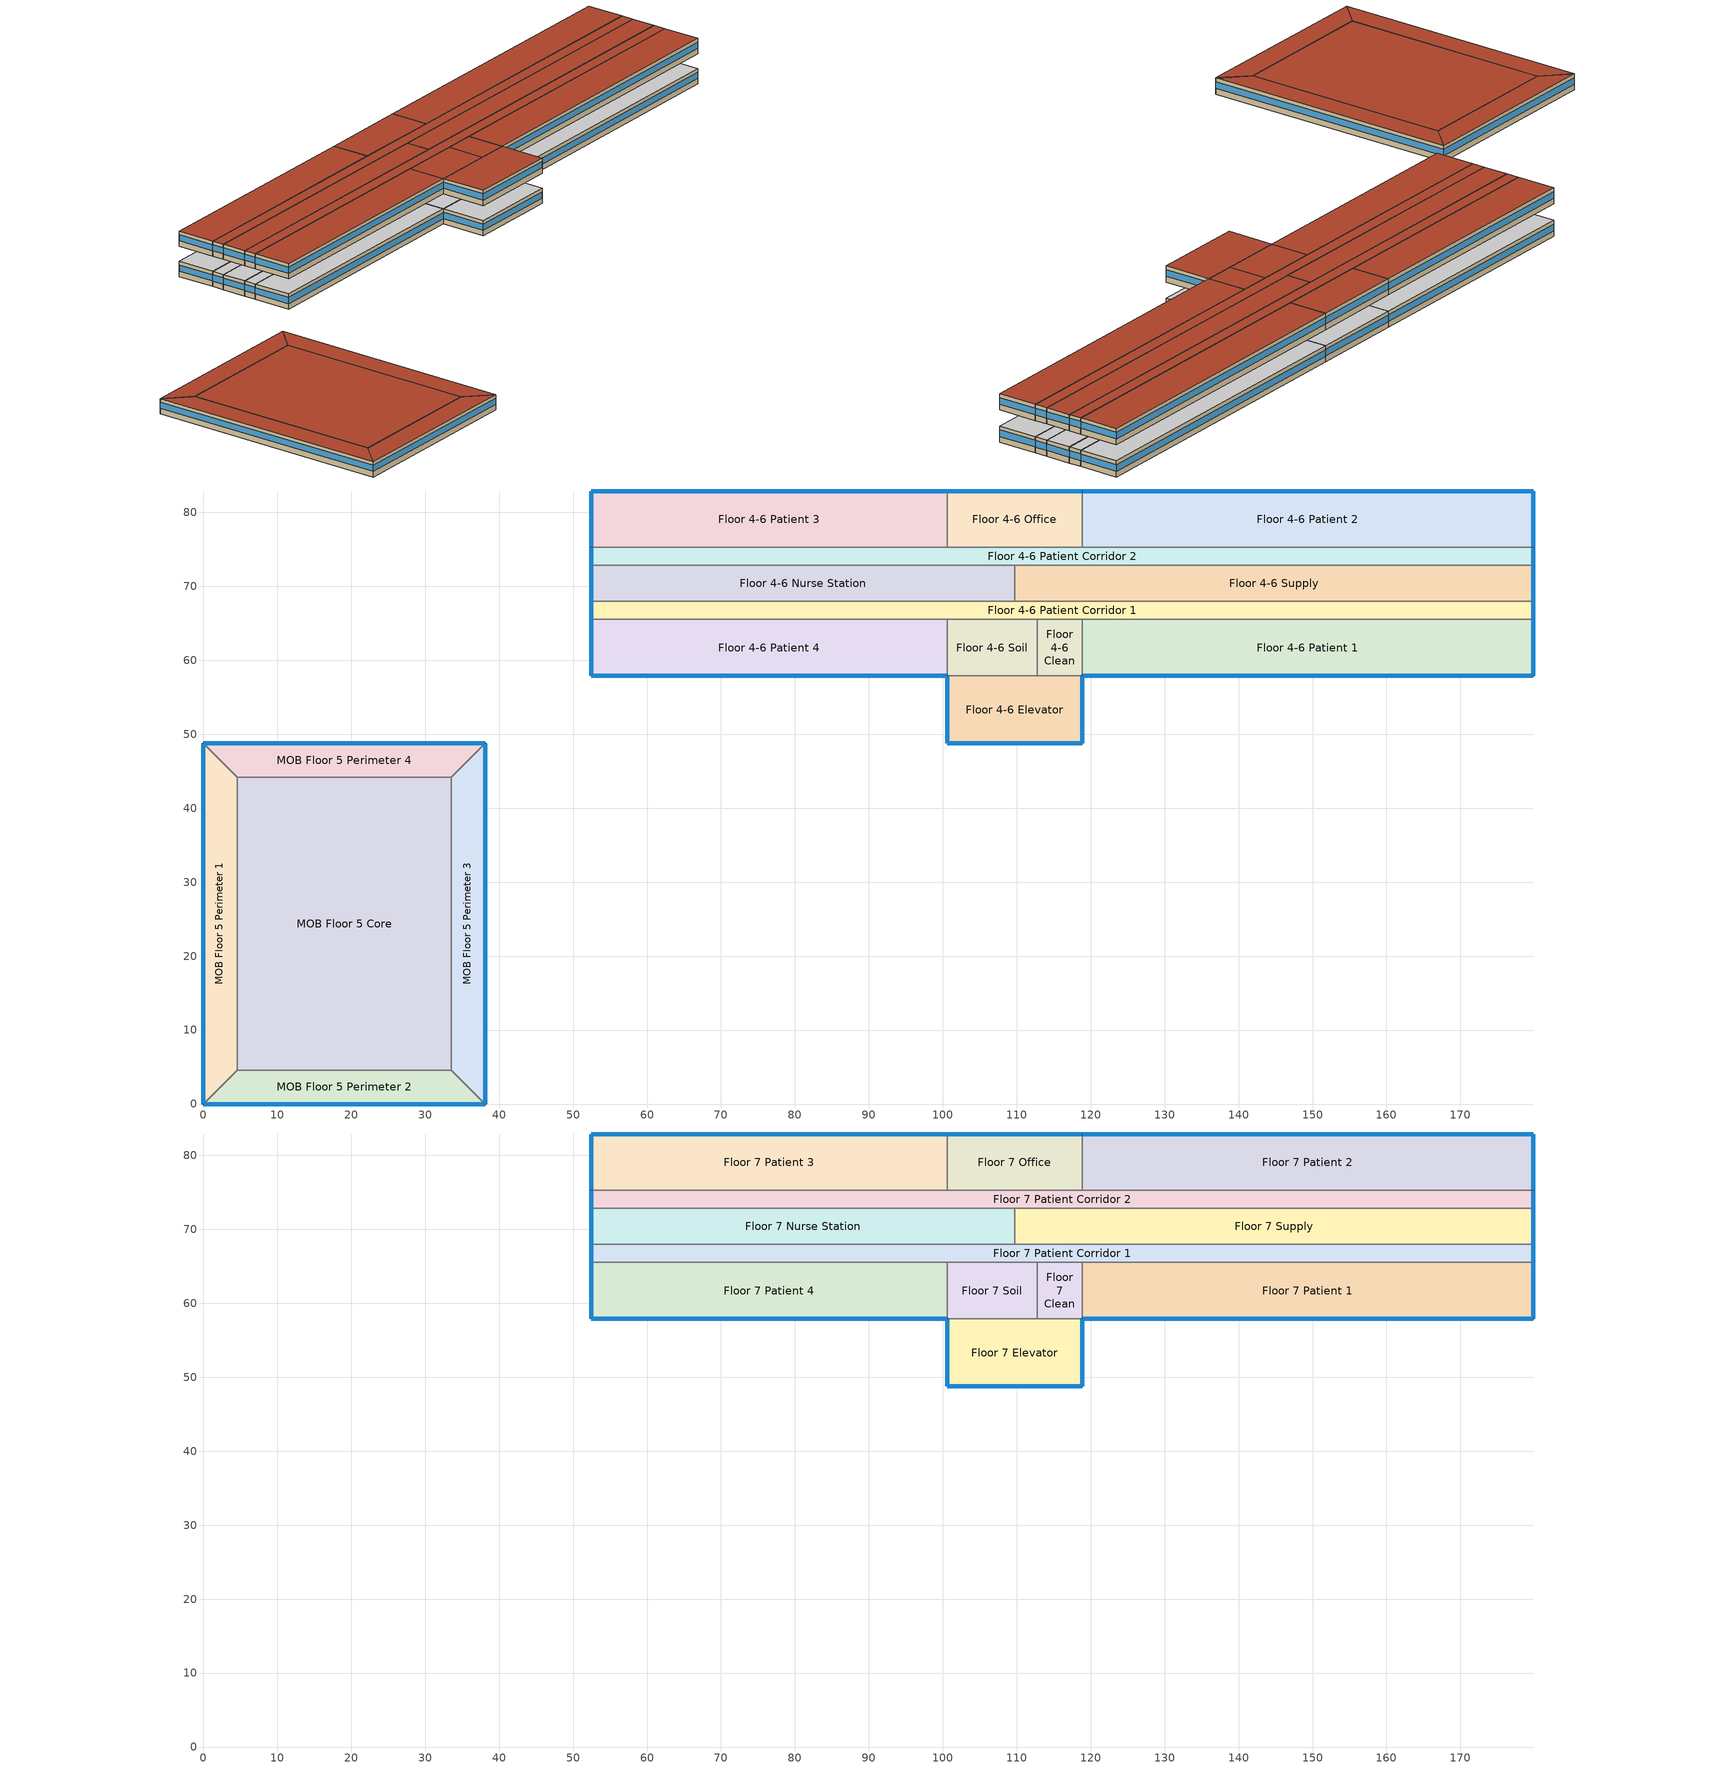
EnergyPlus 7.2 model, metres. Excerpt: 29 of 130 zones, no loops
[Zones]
Floor 4-6 Clean
 floor adiabatic (INT-FLOOR-TOPSIDE): 118.87,65.53 118.87,57.91 112.78,57.91 112.78,65.53 z12.19
 wall adiabatic (Standard_Int-Wall): 118.87,65.53 112.78,65.53 112.78,57.91 118.87,57.91 118.87,65.53 z12.19:15.24
 ceiling adiabatic (INT-FLOOR-UNDERSIDE): 112.78,65.53 112.78,57.91 118.87,57.91 118.87,65.53 z15.24
Floor 4-6 Elevator
 floor adiabatic (INT-FLOOR-TOPSIDE): 118.87,57.91 118.87,48.77 100.58,48.77 100.58,57.91 z12.19
 wall outside (Steel-Framed_R-13 + R-3.8 ci_Ext-wall): 100.58,57.91 100.58,48.77 118.87,48.77 118.87,57.91 z12.19:15.24
 wall adiabatic (Standard_Int-Wall): 118.87,57.91 100.58,57.91 z12.19:15.24
 window (std_window_UValue_3.237_SHGC_0.39_VT_0.495_east): 118.87,48.82 118.87,57.86 z13.29:14.52
 window (std_window_UValue_3.237_SHGC_0.39_VT_0.495): 100.63,48.77 118.82,48.77 z13.29:14.52
 window (std_window_UValue_3.237_SHGC_0.39_VT_0.495_west): 100.58,57.86 100.58,48.82 z13.29:14.52
 ceiling adiabatic (INT-FLOOR-UNDERSIDE): 100.58,57.91 100.58,48.77 118.87,48.77 118.87,57.91 z15.24
Floor 4-6 Nurse Station
 floor adiabatic (INT-FLOOR-TOPSIDE): 109.73,72.85 109.73,67.97 52.43,67.97 52.43,72.85 z12.19
 wall outside (Steel-Framed_R-13 + R-3.8 ci_Ext-wall): 52.43,72.85 52.43,67.97 z12.19:15.24
 wall adiabatic (Standard_Int-Wall): 52.43,67.97 109.73,67.97 109.73,72.85 52.43,72.85 z12.19:15.24
 window (std_window_UValue_3.237_SHGC_0.39_VT_0.495_west): 52.43,72.8 52.43,68.02 z13.29:14.54
 ceiling adiabatic (INT-FLOOR-UNDERSIDE): 52.43,72.85 52.43,67.97 109.73,67.97 109.73,72.85 z15.24
Floor 4-6 Office
 floor adiabatic (INT-FLOOR-TOPSIDE): 118.87,82.91 118.87,75.29 100.58,75.29 100.58,82.91 z12.19
 wall outside (Steel-Framed_R-13 + R-3.8 ci_Ext-wall): 118.87,82.91 100.58,82.91 z12.19:15.24
 wall adiabatic (Standard_Int-Wall): 100.58,82.91 100.58,75.29 118.87,75.29 118.87,82.91 z12.19:15.24
 window (std_window_UValue_3.237_SHGC_0.49_VT_0.622): 118.82,82.91 100.63,82.91 z13.29:14.52
 ceiling adiabatic (INT-FLOOR-UNDERSIDE): 100.58,82.91 100.58,75.29 118.87,75.29 118.87,82.91 z15.24
Floor 4-6 Patient 1
 floor adiabatic (INT-FLOOR-TOPSIDE): 179.83,65.53 179.83,57.91 118.87,57.91 118.87,65.53 z12.19
 wall outside (Steel-Framed_R-13 + R-3.8 ci_Ext-wall): 118.87,57.91 179.83,57.91 179.83,65.53 z12.19:15.24
 wall adiabatic (Standard_Int-Wall): 179.83,65.53 118.87,65.53 118.87,57.91 z12.19:15.24
 window (std_window_UValue_3.237_SHGC_0.39_VT_0.495_east): 179.83,57.96 179.83,65.48 z13.29:14.53
 window (std_window_UValue_3.237_SHGC_0.39_VT_0.495): 118.92,57.91 179.78,57.91 z13.29:14.51
 ceiling adiabatic (INT-FLOOR-UNDERSIDE): 118.87,65.53 118.87,57.91 179.83,57.91 179.83,65.53 z15.24
Floor 4-6 Patient 2
 floor adiabatic (INT-FLOOR-TOPSIDE): 179.83,82.91 179.83,75.29 118.87,75.29 118.87,82.91 z12.19
 wall outside (Steel-Framed_R-13 + R-3.8 ci_Ext-wall): 179.83,75.29 179.83,82.91 118.87,82.91 z12.19:15.24
 wall adiabatic (Standard_Int-Wall): 118.87,82.91 118.87,75.29 179.83,75.29 z12.19:15.24
 window (std_window_UValue_3.237_SHGC_0.49_VT_0.622): 179.78,82.91 118.92,82.91 z13.29:14.51
 window (std_window_UValue_3.237_SHGC_0.39_VT_0.495_east): 179.83,75.34 179.83,82.86 z13.29:14.53
 ceiling adiabatic (INT-FLOOR-UNDERSIDE): 118.87,82.91 118.87,75.29 179.83,75.29 179.83,82.91 z15.24
Floor 4-6 Patient 3
 floor adiabatic (INT-FLOOR-TOPSIDE): 100.58,82.91 100.58,75.29 52.43,75.29 52.43,82.91 z12.19
 wall outside (Steel-Framed_R-13 + R-3.8 ci_Ext-wall): 100.58,82.91 52.43,82.91 52.43,75.29 z12.19:15.24
 wall adiabatic (Standard_Int-Wall): 52.43,75.29 100.58,75.29 100.58,82.91 z12.19:15.24
 window (std_window_UValue_3.237_SHGC_0.49_VT_0.622): 100.53,82.91 52.48,82.91 z13.29:14.51
 window (std_window_UValue_3.237_SHGC_0.39_VT_0.495_west): 52.43,82.86 52.43,75.34 z13.29:14.53
 ceiling adiabatic (INT-FLOOR-UNDERSIDE): 52.43,82.91 52.43,75.29 100.58,75.29 100.58,82.91 z15.24
Floor 4-6 Patient 4
 floor adiabatic (INT-FLOOR-TOPSIDE): 100.58,65.53 100.58,57.91 52.43,57.91 52.43,65.53 z12.19
 wall outside (Steel-Framed_R-13 + R-3.8 ci_Ext-wall): 52.43,65.53 52.43,57.91 100.58,57.91 z12.19:15.24
 wall adiabatic (Standard_Int-Wall): 100.58,57.91 100.58,65.53 52.43,65.53 z12.19:15.24
 window (std_window_UValue_3.237_SHGC_0.39_VT_0.495): 52.48,57.91 100.53,57.91 z13.29:14.51
 window (std_window_UValue_3.237_SHGC_0.39_VT_0.495_west): 52.43,65.48 52.43,57.96 z13.29:14.53
 ceiling adiabatic (INT-FLOOR-UNDERSIDE): 52.43,65.53 52.43,57.91 100.58,57.91 100.58,65.53 z15.24
Floor 4-6 Patient Corridor 1
 floor adiabatic (INT-FLOOR-TOPSIDE): 179.83,67.97 179.83,65.53 52.43,65.53 52.43,67.97 z12.19
 wall outside (Steel-Framed_R-13 + R-3.8 ci_Ext-wall): 179.83,65.53 179.83,67.97 / 52.43,67.97 52.43,65.53 z12.19:15.24
 wall adiabatic (Standard_Int-Wall): 52.43,65.53 179.83,65.53 / 179.83,67.97 52.43,67.97 z12.19:15.24
 window (std_window_UValue_3.237_SHGC_0.39_VT_0.495_east): 179.83,65.58 179.83,67.92 z13.29:14.56
 window (std_window_UValue_3.237_SHGC_0.39_VT_0.495_west): 52.43,67.92 52.43,65.58 z13.29:14.56
 ceiling adiabatic (INT-FLOOR-UNDERSIDE): 52.43,67.97 52.43,65.53 179.83,65.53 179.83,67.97 z15.24
Floor 4-6 Patient Corridor 2
 floor adiabatic (INT-FLOOR-TOPSIDE): 179.83,75.29 179.83,72.85 52.43,72.85 52.43,75.29 z12.19
 wall outside (Steel-Framed_R-13 + R-3.8 ci_Ext-wall): 52.43,75.29 52.43,72.85 / 179.83,72.85 179.83,75.29 z12.19:15.24
 wall adiabatic (Standard_Int-Wall): 179.83,75.29 52.43,75.29 / 52.43,72.85 179.83,72.85 z12.19:15.24
 window (std_window_UValue_3.237_SHGC_0.39_VT_0.495_west): 52.43,75.24 52.43,72.9 z13.29:14.56
 window (std_window_UValue_3.237_SHGC_0.39_VT_0.495_east): 179.83,72.9 179.83,75.24 z13.29:14.56
 ceiling adiabatic (INT-FLOOR-UNDERSIDE): 52.43,75.29 52.43,72.85 179.83,72.85 179.83,75.29 z15.24
Floor 4-6 Soil
 floor adiabatic (INT-FLOOR-TOPSIDE): 112.78,65.53 112.78,57.91 100.58,57.91 100.58,65.53 z12.19
 wall adiabatic (Standard_Int-Wall): 112.78,57.91 112.78,65.53 100.58,65.53 100.58,57.91 112.78,57.91 z12.19:15.24
 ceiling adiabatic (INT-FLOOR-UNDERSIDE): 100.58,65.53 100.58,57.91 112.78,57.91 112.78,65.53 z15.24
Floor 4-6 Supply
 floor adiabatic (INT-FLOOR-TOPSIDE): 179.83,72.85 179.83,67.97 109.73,67.97 109.73,72.85 z12.19
 wall outside (Steel-Framed_R-13 + R-3.8 ci_Ext-wall): 179.83,67.97 179.83,72.85 z12.19:15.24
 wall adiabatic (Standard_Int-Wall): 179.83,72.85 109.73,72.85 109.73,67.97 179.83,67.97 z12.19:15.24
 window (std_window_UValue_3.237_SHGC_0.39_VT_0.495_east): 179.83,68.02 179.83,72.8 z13.29:14.54
 ceiling adiabatic (INT-FLOOR-UNDERSIDE): 109.73,72.85 109.73,67.97 179.83,67.97 179.83,72.85 z15.24
MOB Floor 5 Core
 floor adiabatic (INT-FLOOR-TOPSIDE): 33.53,44.2 33.53,4.57 4.57,4.57 4.57,44.2 z12.19
 wall adiabatic (Standard_Int-Wall): 33.53,44.2 4.57,44.2 4.57,4.57 33.53,4.57 33.53,44.2 z12.19:15.24
 roof outside (IEAD_R-15 ci_Roof): 4.57,44.2 4.57,4.57 33.53,4.57 33.53,44.2 z15.24
MOB Floor 5 Perimeter 1
 floor adiabatic (INT-FLOOR-TOPSIDE): 0,48.77 4.57,44.2 4.57,4.57 0,0 z12.19
 wall outside (Steel-Framed_R-13 + R-3.8 ci_Ext-wall): 0,48.77 0,0 z12.19:15.24
 wall adiabatic (Standard_Int-Wall): 0,0 4.57,4.57 4.57,44.2 0,48.77 z12.19:15.24
 window (std_window_UValue_3.237_SHGC_0.39_VT_0.495_west): 0,48.72 0,0.05 z13.29:14.51
 roof outside (IEAD_R-15 ci_Roof): 0,48.77 0,0 4.57,4.57 4.57,44.2 z15.24
MOB Floor 5 Perimeter 2
 floor adiabatic (INT-FLOOR-TOPSIDE): 38.1,0 0,0 4.57,4.57 33.53,4.57 z12.19
 wall outside (Steel-Framed_R-13 + R-3.8 ci_Ext-wall): 0,0 38.1,0 z12.19:15.24
 wall adiabatic (Standard_Int-Wall): 38.1,0 33.53,4.57 4.57,4.57 0,0 z12.19:15.24
 window (std_window_UValue_3.237_SHGC_0.39_VT_0.495): 0.05,0 38.05,0 z13.29:14.51
 roof outside (IEAD_R-15 ci_Roof): 4.57,4.57 0,0 38.1,0 33.53,4.57 z15.24
MOB Floor 5 Perimeter 3
 floor adiabatic (INT-FLOOR-TOPSIDE): 38.1,48.77 38.1,0 33.53,4.57 33.53,44.2 z12.19
 wall outside (Steel-Framed_R-13 + R-3.8 ci_Ext-wall): 38.1,0 38.1,48.77 z12.19:15.24
 wall adiabatic (Standard_Int-Wall): 38.1,48.77 33.53,44.2 33.53,4.57 38.1,0 z12.19:15.24
 window (std_window_UValue_3.237_SHGC_0.39_VT_0.495_east): 38.1,0.05 38.1,48.72 z13.29:14.51
 roof outside (IEAD_R-15 ci_Roof): 33.53,44.2 33.53,4.57 38.1,0 38.1,48.77 z15.24
MOB Floor 5 Perimeter 4
 floor adiabatic (INT-FLOOR-TOPSIDE): 38.1,48.77 33.53,44.2 4.57,44.2 0,48.77 z12.19
 wall outside (Steel-Framed_R-13 + R-3.8 ci_Ext-wall): 38.1,48.77 0,48.77 z12.19:15.24
 wall adiabatic (Standard_Int-Wall): 0,48.77 4.57,44.2 33.53,44.2 38.1,48.77 z12.19:15.24
 window (std_window_UValue_3.237_SHGC_0.49_VT_0.622): 38.05,48.77 0.05,48.77 z13.29:14.51
 roof outside (IEAD_R-15 ci_Roof): 0,48.77 4.57,44.2 33.53,44.2 38.1,48.77 z15.24
Floor 7 Clean
 floor adiabatic (INT-FLOOR-TOPSIDE): 118.87,65.53 118.87,57.91 112.78,57.91 112.78,65.53 z18.29
 wall adiabatic (Standard_Int-Wall): 118.87,65.53 112.78,65.53 112.78,57.91 118.87,57.91 118.87,65.53 z18.29:21.34
 roof outside (IEAD_R-15 ci_Roof): 112.78,65.53 112.78,57.91 118.87,57.91 118.87,65.53 z21.34
Floor 7 Elevator
 floor adiabatic (INT-FLOOR-TOPSIDE): 118.87,57.91 118.87,48.77 100.58,48.77 100.58,57.91 z18.29
 wall outside (Steel-Framed_R-13 + R-3.8 ci_Ext-wall): 100.58,57.91 100.58,48.77 118.87,48.77 118.87,57.91 z18.29:21.34
 wall adiabatic (Standard_Int-Wall): 118.87,57.91 100.58,57.91 z18.29:21.34
 window (std_window_UValue_3.237_SHGC_0.39_VT_0.495_east): 118.87,48.82 118.87,57.86 z19.39:20.62
 window (std_window_UValue_3.237_SHGC_0.39_VT_0.495): 100.63,48.77 118.82,48.77 z19.39:20.61
 window (std_window_UValue_3.237_SHGC_0.39_VT_0.495_west): 100.58,57.86 100.58,48.82 z19.39:20.62
 roof outside (IEAD_R-15 ci_Roof): 100.58,57.91 100.58,48.77 118.87,48.77 118.87,57.91 z21.34
Floor 7 Nurse Station
 floor adiabatic (INT-FLOOR-TOPSIDE): 109.73,72.85 109.73,67.97 52.43,67.97 52.43,72.85 z18.29
 wall outside (Steel-Framed_R-13 + R-3.8 ci_Ext-wall): 52.43,72.85 52.43,67.97 z18.29:21.34
 wall adiabatic (Standard_Int-Wall): 52.43,67.97 109.73,67.97 109.73,72.85 52.43,72.85 z18.29:21.34
 window (std_window_UValue_3.237_SHGC_0.39_VT_0.495_west): 52.43,72.8 52.43,68.02 z19.39:20.63
 roof outside (IEAD_R-15 ci_Roof): 52.43,72.85 52.43,67.97 109.73,67.97 109.73,72.85 z21.34
Floor 7 Office
 floor adiabatic (INT-FLOOR-TOPSIDE): 118.87,82.91 118.87,75.29 100.58,75.29 100.58,82.91 z18.29
 wall outside (Steel-Framed_R-13 + R-3.8 ci_Ext-wall): 118.87,82.91 100.58,82.91 z18.29:21.34
 wall adiabatic (Standard_Int-Wall): 100.58,82.91 100.58,75.29 118.87,75.29 118.87,82.91 z18.29:21.34
 window (std_window_UValue_3.237_SHGC_0.49_VT_0.622): 118.82,82.91 100.63,82.91 z19.39:20.61
 roof outside (IEAD_R-15 ci_Roof): 100.58,82.91 100.58,75.29 118.87,75.29 118.87,82.91 z21.34
Floor 7 Patient 1
 floor adiabatic (INT-FLOOR-TOPSIDE): 179.83,65.53 179.83,57.91 118.87,57.91 118.87,65.53 z18.29
 wall outside (Steel-Framed_R-13 + R-3.8 ci_Ext-wall): 118.87,57.91 179.83,57.91 179.83,65.53 z18.29:21.34
 wall adiabatic (Standard_Int-Wall): 179.83,65.53 118.87,65.53 118.87,57.91 z18.29:21.34
 window (std_window_UValue_3.237_SHGC_0.39_VT_0.495_east): 179.83,57.96 179.83,65.48 z19.39:20.62
 window (std_window_UValue_3.237_SHGC_0.39_VT_0.495): 118.92,57.91 179.78,57.91 z19.39:20.61
 roof outside (IEAD_R-15 ci_Roof): 118.87,65.53 118.87,57.91 179.83,57.91 179.83,65.53 z21.34
Floor 7 Patient 2
 floor adiabatic (INT-FLOOR-TOPSIDE): 179.83,82.91 179.83,75.29 118.87,75.29 118.87,82.91 z18.29
 wall outside (Steel-Framed_R-13 + R-3.8 ci_Ext-wall): 179.83,75.29 179.83,82.91 118.87,82.91 z18.29:21.34
 wall adiabatic (Standard_Int-Wall): 118.87,82.91 118.87,75.29 179.83,75.29 z18.29:21.34
 window (std_window_UValue_3.237_SHGC_0.49_VT_0.622): 179.78,82.91 118.92,82.91 z19.39:20.61
 window (std_window_UValue_3.237_SHGC_0.39_VT_0.495_east): 179.83,75.34 179.83,82.86 z19.39:20.62
 roof outside (IEAD_R-15 ci_Roof): 118.87,82.91 118.87,75.29 179.83,75.29 179.83,82.91 z21.34
Floor 7 Patient 3
 floor adiabatic (INT-FLOOR-TOPSIDE): 100.58,82.91 100.58,75.29 52.43,75.29 52.43,82.91 z18.29
 wall outside (Steel-Framed_R-13 + R-3.8 ci_Ext-wall): 100.58,82.91 52.43,82.91 52.43,75.29 z18.29:21.34
 wall adiabatic (Standard_Int-Wall): 52.43,75.29 100.58,75.29 100.58,82.91 z18.29:21.34
 window (std_window_UValue_3.237_SHGC_0.49_VT_0.622): 100.53,82.91 52.48,82.91 z19.39:20.61
 window (std_window_UValue_3.237_SHGC_0.39_VT_0.495_west): 52.43,82.86 52.43,75.34 z19.39:20.62
 roof outside (IEAD_R-15 ci_Roof): 52.43,82.91 52.43,75.29 100.58,75.29 100.58,82.91 z21.34
Floor 7 Patient 4
 floor adiabatic (INT-FLOOR-TOPSIDE): 100.58,65.53 100.58,57.91 52.43,57.91 52.43,65.53 z18.29
 wall outside (Steel-Framed_R-13 + R-3.8 ci_Ext-wall): 52.43,65.53 52.43,57.91 100.58,57.91 z18.29:21.34
 wall adiabatic (Standard_Int-Wall): 100.58,57.91 100.58,65.53 52.43,65.53 z18.29:21.34
 window (std_window_UValue_3.237_SHGC_0.39_VT_0.495): 52.48,57.91 100.53,57.91 z19.39:20.61
 window (std_window_UValue_3.237_SHGC_0.39_VT_0.495_west): 52.43,65.48 52.43,57.96 z19.39:20.62
 roof outside (IEAD_R-15 ci_Roof): 52.43,65.53 52.43,57.91 100.58,57.91 100.58,65.53 z21.34
Floor 7 Patient Corridor 1
 floor adiabatic (INT-FLOOR-TOPSIDE): 179.83,67.97 179.83,65.53 52.43,65.53 52.43,67.97 z18.29
 wall outside (Steel-Framed_R-13 + R-3.8 ci_Ext-wall): 179.83,65.53 179.83,67.97 / 52.43,67.97 52.43,65.53 z18.29:21.34
 wall adiabatic (Standard_Int-Wall): 52.43,65.53 179.83,65.53 / 179.83,67.97 52.43,67.97 z18.29:21.34
 window (std_window_UValue_3.237_SHGC_0.39_VT_0.495_east): 179.83,65.58 179.83,67.92 z19.39:20.66
 window (std_window_UValue_3.237_SHGC_0.39_VT_0.495_west): 52.43,67.92 52.43,65.58 z19.39:20.66
 roof outside (IEAD_R-15 ci_Roof): 52.43,67.97 52.43,65.53 179.83,65.53 179.83,67.97 z21.34
Floor 7 Patient Corridor 2
 floor adiabatic (INT-FLOOR-TOPSIDE): 179.83,75.29 179.83,72.85 52.43,72.85 52.43,75.29 z18.29
 wall outside (Steel-Framed_R-13 + R-3.8 ci_Ext-wall): 52.43,75.29 52.43,72.85 / 179.83,72.85 179.83,75.29 z18.29:21.34
 wall adiabatic (Standard_Int-Wall): 179.83,75.29 52.43,75.29 / 52.43,72.85 179.83,72.85 z18.29:21.34
 window (std_window_UValue_3.237_SHGC_0.39_VT_0.495_west): 52.43,75.24 52.43,72.9 z19.39:20.66
 window (std_window_UValue_3.237_SHGC_0.39_VT_0.495_east): 179.83,72.9 179.83,75.24 z19.39:20.66
 roof outside (IEAD_R-15 ci_Roof): 52.43,75.29 52.43,72.85 179.83,72.85 179.83,75.29 z21.34
Floor 7 Soil
 floor adiabatic (INT-FLOOR-TOPSIDE): 112.78,65.53 112.78,57.91 100.58,57.91 100.58,65.53 z18.29
 wall adiabatic (Standard_Int-Wall): 112.78,57.91 112.78,65.53 100.58,65.53 100.58,57.91 112.78,57.91 z18.29:21.34
 roof outside (IEAD_R-15 ci_Roof): 100.58,65.53 100.58,57.91 112.78,57.91 112.78,65.53 z21.34
Floor 7 Supply
 floor adiabatic (INT-FLOOR-TOPSIDE): 179.83,72.85 179.83,67.97 109.73,67.97 109.73,72.85 z18.29
 wall outside (Steel-Framed_R-13 + R-3.8 ci_Ext-wall): 179.83,67.97 179.83,72.85 z18.29:21.34
 wall adiabatic (Standard_Int-Wall): 179.83,72.85 109.73,72.85 109.73,67.97 179.83,67.97 z18.29:21.34
 window (std_window_UValue_3.237_SHGC_0.39_VT_0.495_east): 179.83,68.02 179.83,72.8 z19.39:20.63
 roof outside (IEAD_R-15 ci_Roof): 109.73,72.85 109.73,67.97 179.83,67.97 179.83,72.85 z21.34
[Building]
Large Hospital TSD Baseline Model: North Axis {deg}=0; Terrain=City; Loads Convergence Tolerance Value=0.04; Temperature Convergence Tolerance Value {deltaC}=0.2; Solar Distribution=FullInteriorAndExterior; Maximum Number of Warmup Days=25; Minimum Number of Warmup Days=6
[Site:Location]
USA IL-CHICAGO-OHARE: Latitude {deg}=41.77; Longitude {deg}=-87.75; Time Zone {hr}=-6; Elevation {m}=190
[Site:GroundTemperature:BuildingSurface]
19.527, 19.502, 19.536, 19.598, 20.002, 21.64, 22.225, 22.375, 21.449, 20.121, 19.802, 19.633
[Site:WaterMainsTemperature]
Calculation Method=CORRELATION; Annual Average Outdoor Air Temperature {C}=9.69; Maximum Difference In Monthly Average Outdoor Air Temperatures {deltaC}=28.1
[SizingPeriod:DesignDay] Day of Month=21; Humidity Condition Type=Wetbulb; Barometric Pressure {Pa}=99063; Rain Indicator=No; Snow Indicator=No; Daylight Saving Time Indicator=No; Solar Model Indicator=ASHRAEClearSky
Name | Month | Day Type | Maximum Dry-Bulb Temperature {C} | Daily Dry-Bulb Temperature Range {deltaC} | Wetbulb or DewPoint at Maximum Dry-Bulb {C} | Wind Speed {m/s} | Wind Direction {deg} | Sky Clearness
CHICAGO Ann Htg 99.6% Condns DB | 1 | WinterDesignDay | -20.6 | 0 | -20.6 | 4.9 | 270 | 0
CHICAGO Ann Clg .4% Condns DB=>MWB | 7 | SummerDesignDay | 33.2 | 10.7 | 23.8 | 5.3 | 230 | 1
CHICAGO Ann Clg .4% Condns WB=>MDB | 7 | SummerDesignDay | 31.2 | 10.7 | 25.5 | 5.3 | 230 | 1
[WindowMaterial:Glazing] Optical Data Type=SpectralAverage; Thickness {m}=0.003; Infrared Transmittance at Normal Incidence=0; Front Side Infrared Hemispherical Emissivity=0.9; Back Side Infrared Hemispherical Emissivity=0.9; Conductivity {W/m-K}=0.0199; Dirt Correction Factor for Solar and Visible Transmittance=1; Solar Diffusing=No
Name | Solar Transmittance at Normal Incidence | Front Side Solar Reflectance at Normal Incidence | Back Side Solar Reflectance at Normal Incidence | Visible Transmittance at Normal Incidence | Front Side Visible Reflectance at Normal Incidence | Back Side Visible Reflectance at Normal Incidence
Theoretical Glass [131] | 0.3832 | 0.5668 | 0.5668 | 0.495 | 0.455 | 0.455
Theoretical Glass [132] | 0.4826 | 0.4674 | 0.4674 | 0.6216 | 0.3284 | 0.3284
[Material] Thermal Absorptance=0.9
Name | Roughness | Thickness {m} | Conductivity {W/m-K} | Density {kg/m3} | Specific Heat {J/kg-K} | Solar Absorptance | Visible Absorptance
Roof Membrane | VeryRough | 0.0095 | 0.16 | 1121.29 | 1460 | 0.7 | 0.7
Roof Insulation | MediumRough | 0.125 | 0.049 | 265 | 836.8 | 0.7 | 0.7
Metal Decking | MediumSmooth | 0.0015 | 45.006 | 7680 | 418.4 | 0.7 | 0.3
GP01 1/2 GYPSUM | Smooth | 0.0127 | 0.16 | 800 | 1090 | 0.7 | 0.5
Wall Insulation [6] | MediumRough | 0.0678 | 0.045 | 265 | 836.8 | 0.7 | 0.7
1/2IN Gypsum | Smooth | 0.0127 | 0.16 | 784.9 | 830 | 0.92 | 0.92
Std Wood 6inch | MediumSmooth | 0.15 | 0.12 | 540 | 1210 | 0.7 | 0.7
Std MAT-CC05 4  MW CONCRETE | Rough | 0.1 | 0.858 | 1968 | 836.8 | 0.7 | 0.2
[Material:NoMass] Thermal Absorptance=0.9; Solar Absorptance=0.7
Name | Roughness | Thermal Resistance {m2-K/W} | Visible Absorptance
MAT-SHEATH | Rough | 0.3626 | 0.7
Std CP02 CARPET PAD | VeryRough | 0.21648 | 0.8
[Construction]
InteriorFurnishings: Std Wood 6inch
INT-FLOOR-TOPSIDE: Std MAT-CC05 4  MW CONCRETE, Std CP02 CARPET PAD
INT-FLOOR-UNDERSIDE: Std CP02 CARPET PAD, Std MAT-CC05 4  MW CONCRETE
std_window_UValue_3.237_SHGC_0.39_VT_0.495; std_window_UValue_3.237_SHGC_0.39_VT_0.495_east; std_window_UValue_3.237_SHGC_0.39_VT_0.495_west: Theoretical Glass [131]
std_window_UValue_3.237_SHGC_0.49_VT_0.622: Theoretical Glass [132]
IEAD_R-15 ci_Roof: Roof Membrane, Roof Insulation, Metal Decking
Standard_Int-Wall: GP01 1/2 GYPSUM, GP01 1/2 GYPSUM
Steel-Framed_R-13 + R-3.8 ci_Ext-wall: MAT-SHEATH, Wall Insulation [6], 1/2IN Gypsum
[Zone] Type=1; Ceiling Height {m}=AutoCalculate; Floor Area {m2}=autocalculate; Part of Total Floor Area=Yes
Name | Multiplier | Volume {m3}
Floor 4-6 Clean | 3 | 141.5842
Floor 4-6 Elevator | 3 | 509.7032
Floor 4-6 Nurse Station | 3 | 851.7707
Floor 4-6 Office | 3 | 424.7527
Floor 4-6 Patient 1; Floor 4-6 Patient 2 | 3 | 1415.84
Floor 4-6 Patient 3; Floor 4-6 Patient 4 | 3 | 1118.52
Floor 4-6 Patient Corridor 1; Floor 4-6 Patient Corridor 2 | 3 | 946.9124
Floor 4-6 Soil | 3 | 283.1685
Floor 4-6 Supply | 3 | 1042.06
Floor 7 Clean | 1 | 141.5842
Floor 7 Elevator | 1 | 509.7032
Floor 7 Nurse Station | 1 | 851.7707
Floor 7 Office | 1 | 424.7527
Floor 7 Patient 1; Floor 7 Patient 2 | 1 | 1415.84
Floor 7 Patient 3; Floor 7 Patient 4 | 1 | 1118.52
Floor 7 Patient Corridor 1; Floor 7 Patient Corridor 2 | 1 | 946.9124
Floor 7 Soil | 1 | 283.1685
Floor 7 Supply | 1 | 1042.06
MOB Floor 5 Core | 1 | 3497.13
MOB Floor 5 Perimeter 1; MOB Floor 5 Perimeter 3 | 1 | 615.8914
MOB Floor 5 Perimeter 2; MOB Floor 5 Perimeter 4 | 1 | 467.228
[InternalMass] Construction=InteriorFurnishings
Name | Zone | Surface Area {m2}
Floor 4-6 Clean Internal Mass | Floor 4-6 Clean | 92.903
Floor 4-6 Elevator Internal Mass | Floor 4-6 Elevator | 334.4509
Floor 4-6 Nurse Station Internal Mass | Floor 4-6 Nurse Station | 558.9047
Floor 4-6 Office Internal Mass | Floor 4-6 Office | 278.7091
Floor 4-6 Patient 1 Internal Mass | Floor 4-6 Patient 1 | 929.0304
Floor 4-6 Patient 2 Internal Mass | Floor 4-6 Patient 2 | 929.0304
Floor 4-6 Patient 3 Internal Mass | Floor 4-6 Patient 3 | 733.934
Floor 4-6 Patient 4 Internal Mass | Floor 4-6 Patient 4 | 733.934
Floor 4-6 Patient Corridor 1 Internal Mass | Floor 4-6 Patient Corridor 1 | 621.3336
Floor 4-6 Patient Corridor 2 Internal Mass | Floor 4-6 Patient Corridor 2 | 621.3336
Floor 4-6 Soil Internal Mass | Floor 4-6 Soil | 185.8061
Floor 4-6 Supply Internal Mass | Floor 4-6 Supply | 683.7664
Floor 7 Clean Internal Mass | Floor 7 Clean | 92.903
Floor 7 Elevator Internal Mass | Floor 7 Elevator | 334.4509
Floor 7 Nurse Station Internal Mass | Floor 7 Nurse Station | 558.9047
Floor 7 Office Internal Mass | Floor 7 Office | 278.7091
Floor 7 Patient 1 Internal Mass | Floor 7 Patient 1 | 929.0304
Floor 7 Patient 2 Internal Mass | Floor 7 Patient 2 | 929.0304
Floor 7 Patient 3 Internal Mass | Floor 7 Patient 3 | 733.934
Floor 7 Patient 4 Internal Mass | Floor 7 Patient 4 | 733.934
Floor 7 Patient Corridor 1 Internal Mass | Floor 7 Patient Corridor 1 | 621.3336
Floor 7 Patient Corridor 2 Internal Mass | Floor 7 Patient Corridor 2 | 621.3336
Floor 7 Soil Internal Mass | Floor 7 Soil | 185.8061
Floor 7 Supply Internal Mass | Floor 7 Supply | 683.7664
MOB Floor 5 Core Internal Mass | MOB Floor 5 Core | 2294.71
MOB Floor 5 Perimeter 1 Internal Mass | MOB Floor 5 Perimeter 1 | 404.1282
MOB Floor 5 Perimeter 2 Internal Mass | MOB Floor 5 Perimeter 2 | 306.58
MOB Floor 5 Perimeter 3 Internal Mass | MOB Floor 5 Perimeter 3 | 404.1282
MOB Floor 5 Perimeter 4 Internal Mass | MOB Floor 5 Perimeter 4 | 306.58
[People] Number of People Calculation Method=People; Fraction Radiant=0.3; Sensible Heat Fraction=AUTOCALCULATE; Activity Level Schedule=ACTIVITY_SCH; Enable ASHRAE 55 Comfort Warnings=No; Mean Radiant Temperature Calculation Type=ZoneAveraged; Work Efficiency Schedule=WORK_EFF_SCH; Clothing Insulation Schedule=CLOTHING_SCH; Air Velocity Schedule=AIR_VELO_SCH; Thermal Comfort Model 1 Type=FANGER
Name | Zone or ZoneList | Number of People Schedule | Number of People
Floor 4-6 Clean People | Floor 4-6 Clean | BLDG_OCC_SCH_24_7 | 2.4991
Floor 4-6 Elevator People | Floor 4-6 Elevator | BLDG_OCC_SCH_24_7 | 53.9971
Floor 4-6 Nurse Station People | Floor 4-6 Nurse Station | BLDG_OCC_SCH_24_7 | 15.0345
Floor 4-6 Office People | Floor 4-6 Office | BLDG_OCC_SCH_OFFICE | 7.4973
Floor 4-6 Patient 1 People | Floor 4-6 Patient 1 | BLDG_OCC_SCH_PATIENT | 24.9909
Floor 4-6 Patient 2 People | Floor 4-6 Patient 2 | BLDG_OCC_SCH_PATIENT | 24.9909
Floor 4-6 Patient 3 People | Floor 4-6 Patient 3 | BLDG_OCC_SCH_PATIENT | 19.7428
Floor 4-6 Patient 4 People | Floor 4-6 Patient 4 | BLDG_OCC_SCH_PATIENT | 19.7428
Floor 4-6 Soil People | Floor 4-6 Soil | BLDG_OCC_SCH_24_7 | 4.9982
Floor 7 Clean People | Floor 7 Clean | BLDG_OCC_SCH_24_7 | 2.4991
Floor 7 Elevator People | Floor 7 Elevator | BLDG_OCC_SCH_24_7 | 53.9971
Floor 7 Nurse Station People | Floor 7 Nurse Station | BLDG_OCC_SCH_24_7 | 15.0345
Floor 7 Office People | Floor 7 Office | BLDG_OCC_SCH_OFFICE | 7.4973
Floor 7 Patient 1 People | Floor 7 Patient 1 | BLDG_OCC_SCH_PATIENT | 24.9909
Floor 7 Patient 2 People | Floor 7 Patient 2 | BLDG_OCC_SCH_PATIENT | 24.9909
Floor 7 Patient 3 People | Floor 7 Patient 3 | BLDG_OCC_SCH_PATIENT | 19.7428
Floor 7 Patient 4 People | Floor 7 Patient 4 | BLDG_OCC_SCH_PATIENT | 19.7428
Floor 7 Soil People | Floor 7 Soil | BLDG_OCC_SCH_24_7 | 4.9982
MOB Floor 5 Core People | MOB Floor 5 Core | BLDG_OCC_SCH_OFFICE | 61.7276
MOB Floor 5 Perimeter 1 People | MOB Floor 5 Perimeter 1 | BLDG_OCC_SCH_OFFICE | 10.871
MOB Floor 5 Perimeter 2 People | MOB Floor 5 Perimeter 2 | BLDG_OCC_SCH_OFFICE | 8.247
MOB Floor 5 Perimeter 3 People | MOB Floor 5 Perimeter 3 | BLDG_OCC_SCH_OFFICE | 10.871
MOB Floor 5 Perimeter 4 People | MOB Floor 5 Perimeter 4 | BLDG_OCC_SCH_OFFICE | 8.247
[Lights] Design Level Calculation Method=LightingLevel; Return Air Fraction=0; Fraction Radiant=0.7; Fraction Visible=0.2; Fraction Replaceable=1; Return Air Fraction Calculated from Plenum Temperature=No
Name | Zone or ZoneList | Schedule | Lighting Level {W}
Floor 4-6 Clean_Lights | Floor 4-6 Clean | BLDG_LIGHT_SCH_24_7 | 549.986
Floor 4-6 Elevator_Lights | Floor 4-6 Elevator | BLDG_LIGHT_SCH_24_7 | 2339.48
Floor 4-6 Nurse Station_Lights | Floor 4-6 Nurse Station | BLDG_LIGHT_SCH_24_7 | 3006.91
Floor 4-6 Office_Lights | Floor 4-6 Office | BLDG_LIGHT_SCH_OFFICE | 1649.96
Floor 4-6 Patient 1_Lights | Floor 4-6 Patient 1 | BLDG_LIGHT_SCH_PATIENT | 3497.8
Floor 4-6 Patient 2_Lights | Floor 4-6 Patient 2 | BLDG_LIGHT_SCH_PATIENT | 3497.8
Floor 4-6 Patient 3_Lights | Floor 4-6 Patient 3 | BLDG_LIGHT_SCH_PATIENT | 2763.26
Floor 4-6 Patient 4_Lights | Floor 4-6 Patient 4 | BLDG_LIGHT_SCH_PATIENT | 2763.26
Floor 4-6 Patient Corridor 1_Lights | Floor 4-6 Patient Corridor 1 | BLDG_LIGHT_SCH_24_7 | 3342.77
Floor 4-6 Patient Corridor 2_Lights | Floor 4-6 Patient Corridor 2 | BLDG_LIGHT_SCH_24_7 | 3342.77
Floor 4-6 Soil_Lights | Floor 4-6 Soil | BLDG_LIGHT_SCH_24_7 | 1099.97
Floor 4-6 Supply_Lights | Floor 4-6 Supply | BLDG_LIGHT_SCH_24_7 | 5152.18
Floor 7 Clean_Lights | Floor 7 Clean | BLDG_LIGHT_SCH_24_7 | 549.986
Floor 7 Elevator_Lights | Floor 7 Elevator | BLDG_LIGHT_SCH_24_7 | 2339.48
Floor 7 Nurse Station_Lights | Floor 7 Nurse Station | BLDG_LIGHT_SCH_24_7 | 3006.91
Floor 7 Office_Lights | Floor 7 Office | BLDG_LIGHT_SCH_OFFICE | 1649.96
Floor 7 Patient 1_Lights | Floor 7 Patient 1 | BLDG_LIGHT_SCH_PATIENT | 3497.8
Floor 7 Patient 2_Lights | Floor 7 Patient 2 | BLDG_LIGHT_SCH_PATIENT | 3497.8
Floor 7 Patient 3_Lights | Floor 7 Patient 3 | BLDG_LIGHT_SCH_PATIENT | 2763.26
Floor 7 Patient 4_Lights | Floor 7 Patient 4 | BLDG_LIGHT_SCH_PATIENT | 2763.26
Floor 7 Patient Corridor 1_Lights | Floor 7 Patient Corridor 1 | BLDG_LIGHT_SCH_24_7 | 3342.77
Floor 7 Patient Corridor 2_Lights | Floor 7 Patient Corridor 2 | BLDG_LIGHT_SCH_24_7 | 3342.77
Floor 7 Soil_Lights | Floor 7 Soil | BLDG_LIGHT_SCH_24_7 | 1099.97
Floor 7 Supply_Lights | Floor 7 Supply | BLDG_LIGHT_SCH_24_7 | 5152.18
MOB Floor 5 Core_Lights | MOB Floor 5 Core | BLDG_LIGHT_SCH_OFFICE | 13584.7
MOB Floor 5 Perimeter 1_Lights | MOB Floor 5 Perimeter 1 | BLDG_LIGHT_SCH_OFFICE | 2392.44
MOB Floor 5 Perimeter 2_Lights | MOB Floor 5 Perimeter 2 | BLDG_LIGHT_SCH_OFFICE | 1814.95
MOB Floor 5 Perimeter 3_Lights | MOB Floor 5 Perimeter 3 | BLDG_LIGHT_SCH_OFFICE | 2392.44
MOB Floor 5 Perimeter 4_Lights | MOB Floor 5 Perimeter 4 | BLDG_LIGHT_SCH_OFFICE | 1814.95
[ElectricEquipment] Design Level Calculation Method=EquipmentLevel; Fraction Latent=0; Fraction Radiant=0.5; Fraction Lost=0
Name | Zone or ZoneList | Schedule | Design Level {W}
Floor 4-6 Clean_ElecPlug_Equip | Floor 4-6 Clean | BLDG_EQUIP_SCH_24_7 | 1000.1
Floor 4-6 Elevator_ElecPlug_Equip | Floor 4-6 Elevator | BLDG_EQUIP_SCH_24_7 | 180.6035
Floor 4-6 Nurse Station_ElecPlug_Equip | Floor 4-6 Nurse Station | BLDG_EQUIP_SCH_24_7 | 751.7268
Floor 4-6 Nurse Station_ElecProcess_Equip | Floor 4-6 Nurse Station | BLDG_EQUIP_SCH_24_7 | 1503.45
Floor 4-6 Office_ElecPlug_Equip | Floor 4-6 Office | BLDG_EQUIP_SCH_OFFICE | 749.7275
Floor 4-6 Patient 1_ElecPlug_Equip | Floor 4-6 Patient 1 | BLDG_EQUIP_SCH_24_7 | 4998.18
Floor 4-6 Patient 2_ElecPlug_Equip | Floor 4-6 Patient 2 | BLDG_EQUIP_SCH_24_7 | 4998.18
Floor 4-6 Patient 3_ElecPlug_Equip | Floor 4-6 Patient 3 | BLDG_EQUIP_SCH_24_7 | 3948.57
Floor 4-6 Patient 4_ElecPlug_Equip | Floor 4-6 Patient 4 | BLDG_EQUIP_SCH_24_7 | 3948.57
Floor 4-6 Patient Corridor 1_ElecPlug_Equip | Floor 4-6 Patient Corridor 1 | BLDG_EQUIP_SCH_24_7 | 335.5201
Floor 4-6 Patient Corridor 2_ElecPlug_Equip | Floor 4-6 Patient Corridor 2 | BLDG_EQUIP_SCH_24_7 | 335.5201
Floor 4-6 Supply_ElecPlug_Equip | Floor 4-6 Supply | BLDG_EQUIP_SCH_24_7 | 3678.66
Floor 7 Clean_ElecPlug_Equip | Floor 7 Clean | BLDG_EQUIP_SCH_24_7 | 1000.1
Floor 7 Elevator_ElecPlug_Equip | Floor 7 Elevator | BLDG_EQUIP_SCH_24_7 | 180.6035
Floor 7 Nurse Station_ElecPlug_Equip | Floor 7 Nurse Station | BLDG_EQUIP_SCH_24_7 | 751.7268
Floor 7 Nurse Station_ElecProcess_Equip | Floor 7 Nurse Station | BLDG_EQUIP_SCH_24_7 | 1503.45
Floor 7 Office_ElecPlug_Equip | Floor 7 Office | BLDG_EQUIP_SCH_OFFICE | 749.7275
Floor 7 Patient 1_ElecPlug_Equip | Floor 7 Patient 1 | BLDG_EQUIP_SCH_24_7 | 4998.18
Floor 7 Patient 2_ElecPlug_Equip | Floor 7 Patient 2 | BLDG_EQUIP_SCH_24_7 | 4998.18
Floor 7 Patient 3_ElecPlug_Equip | Floor 7 Patient 3 | BLDG_EQUIP_SCH_24_7 | 3948.57
Floor 7 Patient 4_ElecPlug_Equip | Floor 7 Patient 4 | BLDG_EQUIP_SCH_24_7 | 3948.57
Floor 7 Patient Corridor 1_ElecPlug_Equip | Floor 7 Patient Corridor 1 | BLDG_EQUIP_SCH_24_7 | 335.5201
Floor 7 Patient Corridor 2_ElecPlug_Equip | Floor 7 Patient Corridor 2 | BLDG_EQUIP_SCH_24_7 | 335.5201
Floor 7 Supply_ElecPlug_Equip | Floor 7 Supply | BLDG_EQUIP_SCH_24_7 | 3678.66
MOB Floor 5 Core_ElecPlug_Equip | MOB Floor 5 Core | BLDG_EQUIP_SCH_OFFICE | 6172.76
MOB Floor 5 Perimeter 1_ElecPlug_Equip | MOB Floor 5 Perimeter 1 | BLDG_EQUIP_SCH_OFFICE | 1087.1
MOB Floor 5 Perimeter 2_ElecPlug_Equip | MOB Floor 5 Perimeter 2 | BLDG_EQUIP_SCH_OFFICE | 824.7003
MOB Floor 5 Perimeter 3_ElecPlug_Equip | MOB Floor 5 Perimeter 3 | BLDG_EQUIP_SCH_OFFICE | 1087.1
MOB Floor 5 Perimeter 4_ElecPlug_Equip | MOB Floor 5 Perimeter 4 | BLDG_EQUIP_SCH_OFFICE | 824.7003
[ZoneInfiltration:DesignFlowRate] Schedule=INFIL_SCH; Design Flow Rate Calculation Method=Flow/ExteriorWallArea; Flow per Exterior Surface Area {m3/s-m2}=0.000302; Constant Term Coefficient=1; Temperature Term Coefficient=0; Velocity Term Coefficient=0; Velocity Squared Term Coefficient=0
Name | Zone or ZoneList
Floor 4-6 Elevator_Infiltration | Floor 4-6 Elevator
Floor 4-6 Nurse Station_Infiltration | Floor 4-6 Nurse Station
Floor 4-6 Office_Infiltration | Floor 4-6 Office
Floor 4-6 Patient 1_Infiltration | Floor 4-6 Patient 1
Floor 4-6 Patient 2_Infiltration | Floor 4-6 Patient 2
Floor 4-6 Patient 3_Infiltration | Floor 4-6 Patient 3
Floor 4-6 Patient 4_Infiltration | Floor 4-6 Patient 4
Floor 4-6 Patient Corridor 1_Infiltration | Floor 4-6 Patient Corridor 1
Floor 4-6 Patient Corridor 2_Infiltration | Floor 4-6 Patient Corridor 2
Floor 4-6 Supply_Infiltration | Floor 4-6 Supply
Floor 7 Elevator_Infiltration | Floor 7 Elevator
Floor 7 Nurse Station_Infiltration | Floor 7 Nurse Station
Floor 7 Office_Infiltration | Floor 7 Office
Floor 7 Patient 1_Infiltration | Floor 7 Patient 1
Floor 7 Patient 2_Infiltration | Floor 7 Patient 2
Floor 7 Patient 3_Infiltration | Floor 7 Patient 3
Floor 7 Patient 4_Infiltration | Floor 7 Patient 4
Floor 7 Patient Corridor 1_Infiltration | Floor 7 Patient Corridor 1
Floor 7 Patient Corridor 2_Infiltration | Floor 7 Patient Corridor 2
Floor 7 Supply_Infiltration | Floor 7 Supply
MOB Floor 5 Perimeter 1_Infiltration | MOB Floor 5 Perimeter 1
MOB Floor 5 Perimeter 2_Infiltration | MOB Floor 5 Perimeter 2
MOB Floor 5 Perimeter 3_Infiltration | MOB Floor 5 Perimeter 3
MOB Floor 5 Perimeter 4_Infiltration | MOB Floor 5 Perimeter 4
[Exterior:FuelEquipment]
MOB Floor 5 Perimeter 4_Building Elevators: Fuel Use Type=Electricity; Schedule=BLDG_ELEVATORS; Design Level {W}=203699
[Exterior:Lights]
Exterior Facade Lighting: Schedule=ALWAYS_ON; Design Level {W}=11750; Control Option=AstronomicalClock
[EnergyManagementSystem:ProgramCallingManager]
Flr_7_Pat_4_Call: EndofZoneTimestepAfterZoneReporting; Flr_7_Pat_4_Coil_Reheat_Energy_Program
Flr_7_PatCor1_Call: EndofZoneTimestepAfterZoneReporting; Flr_7_PatCor1_Coil_Reheat_Energy_Program
Flr_7_PatCor2_Call: EndofZoneTimestepAfterZoneReporting; Flr_7_PatCor2_Coil_Reheat_Energy_Program
Flr_7_Soil_Call: EndofZoneTimestepAfterZoneReporting; Flr_7_Soil_Coil_Reheat_Energy_Program
Flr_7_Supply_Call: EndofZoneTimestepAfterZoneReporting; Flr_7_Supply_Coil_Reheat_Energy_Program
MOB_Flr1_Core_Call: EndofZoneTimestepAfterZoneReporting; MOB_Flr1_Core_Coil_Reheat_Energy_Program
MOB_Flr1_Prm1_Call: EndofZoneTimestepAfterZoneReporting; MOB_Flr1_Prm1_Coil_Reheat_Energy_Program
MOB_Flr1_Prm2_Call: EndofZoneTimestepAfterZoneReporting; MOB_Flr1_Prm2_Coil_Reheat_Energy_Program
MOB_Flr1_Prm3_Call: EndofZoneTimestepAfterZoneReporting; MOB_Flr1_Prm3_Coil_Reheat_Energy_Program
MOB_24_Core_Call: EndofZoneTimestepAfterZoneReporting; MOB_24_Core_Coil_Reheat_Energy_Program
MOB_24_Prm1_Call: EndofZoneTimestepAfterZoneReporting; MOB_24_Prm1_Coil_Reheat_Energy_Program
MOB_24_Prm2_Call: EndofZoneTimestepAfterZoneReporting; MOB_24_Prm2_Coil_Reheat_Energy_Program
MOB_24_Prm3_Call: EndofZoneTimestepAfterZoneReporting; MOB_24_Prm3_Coil_Reheat_Energy_Program
MOB_24_Prm_4_Call: EndofZoneTimestepAfterZoneReporting; MOB_24_Prm_4_Coil_Reheat_Energy_Program
MOB_Flr5_Core_Call: EndofZoneTimestepAfterZoneReporting; MOB_Flr5_Core_Coil_Reheat_Energy_Program
MOB_Flr5_Prm1_Call: EndofZoneTimestepAfterZoneReporting; MOB_Flr5_Prm1_Coil_Reheat_Energy_Program
MOB_Flr5_Prm2_Call: EndofZoneTimestepAfterZoneReporting; MOB_Flr5_Prm2_Coil_Reheat_Energy_Program
MOB_Flr5_Prm3_Call: EndofZoneTimestepAfterZoneReporting; MOB_Flr5_Prm3_Coil_Reheat_Energy_Program
MOB_Flr5_Prm4_Call: EndofZoneTimestepAfterZoneReporting; MOB_Flr5_Prm4_Coil_Reheat_Energy_Program
Reheat_Sum_Call: EndofZoneTimestepAfterZoneReporting; Reheat_Sum_Program
Heat_Sum_Call: EndofZoneTimestepAfterZoneReporting; Heat_Sum_Program
AHU_Heat_Sum_Call: EndofZoneTimestepAfterZoneReporting; AHU_Heat_Energy_Program
[EnergyManagementSystem:Program]
Flr_1_Cafe_Coil_Reheat_Energy_Program: IF (AHU_2_CCoil_Energy > 0 && AHU_2_HCoil1_Energy > 0); SET AHU_2_Problem = AHU_2_Problem + 1; ELSEIF (Flr_1_Cafe_Load <= 0); SET Flr_1_Cafe_RE = Flr_1_Cafe_RE + Flr_1_Cafe_Coil_Energy; ELSEIF (AHU_2_HCoil1_Energy > 0 && AHU_2_CCoil_Energy == 0); SET Flr_1_Cafe_Heat = Flr_1_Cafe_Heat + Flr_1_Cafe_Coil_Energy; ELSEIF (AHU_2_CCoil_Energy > 0 && AHU_2_HCoil1_Energy == 0); SET Flr_1_Cafe_DT1 = Flr_1_Cafe_Coil_Outlet_Air_Temp - Flr_1_Cafe_Coil_Inlet_Air_Temp; SET Flr_1_Cafe_DT2 = @Max (AHU_2_CoolC_Inlet_Node_Temp - AHU_2_Fan_Out) 0; SET Flr_1_Cafe_Ratio = @Min (Flr_1_Cafe_DT2 / Flr_1_Cafe_DT1) 1; SET Flr_1_Cafe_RE = Flr_1_Cafe_RE + (Flr_1_Cafe_Ratio * Flr_1_Cafe_Coil_Energy); SET Flr_1_Cafe_Heat = Flr_1_Cafe_Heat + ((1-Flr_1_Cafe_Ratio) * Flr_1_Cafe_Coil_Energy); ELSEIF (AHU_2_CCoil_Energy == 0 && AHU_2_HCoil1_Energy == 0); SET AHU_2_Economize = AHU_2_Economize + 1; SET Flr_1_Cafe_Heat = Flr_1_Cafe_Heat + Flr_1_Cafe_Coil_Energy; ENDIF
Flr_1_Clean_Coil_Reheat_Energy_Program: IF (AHU_1_CCoil_Energy > 0 && AHU_1_HCoil1_Energy > 0); SET AHU_1_Problem = AHU_1_Problem + 1; ELSEIF (Flr_1_Clean_Load <= 0); SET Flr_1_Clean_RE = Flr_1_Clean_RE + Flr_1_Clean_Coil_Energy; ELSEIF (AHU_1_HCoil1_Energy > 0 && AHU_1_CCoil_Energy == 0); SET Flr_1_Clean_Heat = Flr_1_Clean_Heat + Flr_1_Clean_Coil_Energy; ELSEIF (AHU_1_CCoil_Energy > 0 && AHU_1_HCoil1_Energy == 0); SET Flr_1_Clean_DT1 = Flr_1_Clean_Coil_Outlet_Air_Temp - Flr_1_Clean_Coil_Inlet_Air_Temp; SET Flr_1_Clean_DT2 = @Max (AHU_1_CoolC_Inlet_Node_Temp - AHU_1_Fan_Out) 0; SET Flr_1_Clean_Ratio = @Min (Flr_1_Clean_DT2 / Flr_1_Clean_DT1) 1; SET Flr_1_Clean_RE = Flr_1_Clean_RE + (Flr_1_Clean_Ratio * Flr_1_Clean_Coil_Energy); SET Flr_1_Clean_Heat = Flr_1_Clean_Heat + ((1-Flr_1_Clean_Ratio) * Flr_1_Clean_Coil_Energy); ELSEIF (AHU_1_CCoil_Energy == 0 && AHU_1_HCoil1_Energy == 0); SET AHU_1_Economize = AHU_1_Economize + 1; SET Flr_1_Clean_Heat = Flr_1_Clean_Heat + Flr_1_Clean_Coil_Energy; ENDIF
Flr_1_Conf_Coil_Reheat_Energy_Program: IF (AHU_2_CCoil_Energy > 0 && AHU_2_HCoil1_Energy > 0); SET AHU_2_Problem = AHU_2_Problem + 1; ELSEIF (Flr_1_Conf_Load <= 0); SET Flr_1_Conf_RE = Flr_1_Conf_RE + Flr_1_Conf_Coil_Energy; ELSEIF (AHU_2_HCoil1_Energy > 0 && AHU_2_CCoil_Energy == 0); SET Flr_1_Conf_Heat = Flr_1_Conf_Heat + Flr_1_Conf_Coil_Energy; ELSEIF (AHU_2_CCoil_Energy > 0 && AHU_2_HCoil1_Energy == 0); SET Flr_1_Conf_DT1 = Flr_1_Conf_Coil_Outlet_Air_Temp - Flr_1_Conf_Coil_Inlet_Air_Temp; SET Flr_1_Conf_DT2 = @Max (AHU_2_CoolC_Inlet_Node_Temp - AHU_2_Fan_Out) 0; SET Flr_1_Conf_Ratio = @Min (Flr_1_Conf_DT2 / Flr_1_Conf_DT1) 1; SET Flr_1_Conf_RE = Flr_1_Conf_RE + (Flr_1_Conf_Ratio * Flr_1_Conf_Coil_Energy); SET Flr_1_Conf_Heat = Flr_1_Conf_Heat + ((1-Flr_1_Conf_Ratio) * Flr_1_Conf_Coil_Energy); ELSEIF (AHU_2_CCoil_Energy == 0 && AHU_2_HCoil1_Energy == 0); SET AHU_2_Economize = AHU_2_Economize + 1; SET Flr_1_Conf_Heat = Flr_1_Conf_Heat + Flr_1_Conf_Coil_Energy; ENDIF
[Schedule:Compact]
BLDG_LIGHT_SCH_OFFICE: Through: 12/31, For: Weekdays, Until: 05:00, 0.05, Until: 06:00, 0.1, Until: 07:00, 0.3, Until: 19:00, 0.9, Until: 20:00, 0.5, Until: 21:00, 0.3, Until: 22:00, 0.2, Until: 23:00, 0.1, Until: 24:00, 0.05, For: Saturday, Until: 06:00, 0.05, Until: 08:00, 0.1, Until: 12:00, 0.3, Until: 17:00, 0.15, Until: 24:00, 0.05, For: SummerDesignDay, Until: 24:00, 1, For: WinterDesignDay, Until: 24:00, 0, For: AllOtherDays, Until: 24:00, 0.05
BLDG_OCC_SCH_OFFICE: Through: 12/31, For: SummerDesignDay, Until: 06:00, 0, Until: 22:00, 1, Until: 24:00, 0.05, For: WinterDesignDay, Until: 24:00, 0, For: Weekdays, Until: 05:00, 0, Until: 06:00, 0.1, Until: 07:00, 0.2, Until: 12:00, 0.95, Until: 13:00, 0.5, Until: 17:00, 0.95, Until: 19:00, 0.3, Until: 20:00, 0.1, Until: 24:00, 0.05, For: Saturday, Until: 06:00, 0, Until: 08:00, 0.1, Until: 12:00, 0.3, Until: 17:00, 0.1, Until: 24:00, 0, For: AllOtherDays, Until: 24:00, 0
BLDG_EQUIP_SCH_OFFICE: Through: 12/31, For: Weekdays, Until: 07:00, 0.4, Until: 12:00, 0.9, Until: 13:00, 0.8, Until: 17:00, 0.9, Until: 18:00, 0.65, Until: 19:00, 0.5, Until: 24:00, 0.4, For: Saturday, Until: 06:00, 0.3, Until: 08:00, 0.4, Until: 12:00, 0.5, Until: 17:00, 0.35, Until: 24:00, 0.3, For: SummerDesignDay, Until: 24:00, 1, For: WinterDesignDay, Until: 24:00, 0, For: AllOtherDays, Until: 24:00, 0.3
BLDG_OCC_SCH_24_7: Through: 12/31, For: WinterDesignDay, Until: 24:00, 0, For: AllOtherDays, Until: 04:00, 0.4, Until: 06:00, 0.65, Until: 18:00, 0.9, Until: 22:00, 0.65, Until: 24:00, 0.4
BLDG_EQUIP_SCH_24_7: Through: 12/31, For: WinterDesignDay, Until: 24:00, 0, For: AllOtherDays, Until: 04:00, 0.5, Until: 06:00, 0.8, Until: 18:00, 1, Until: 20:00, 0.8, Until: 24:00, 0.5
BLDG_LIGHT_SCH_24_7: Through: 12/31, For: WinterDesignDay, Until: 24:00, 0, For: AllOtherDays, Until: 06:00, 0.8, Until: 22:00, 0.9, Until: 24:00, 0.8
BLDG_OCC_SCH_PATIENT: Through: 12/31, For: SummerDesignDay, Until: 24:00, 1, For: WinterDesignDay, Until: 24:00, 0, For: AllOtherDays, Until: 10:00, 0.7, Until: 18:00, 0.8, Until: 24:00, 0.7
BLDG_LIGHT_SCH_PATIENT: Through: 12/31, For: WinterDesignDay, Until: 24:00, 0, For: AllOtherDays, Until: 04:00, 0.5, Until: 06:00, 0.7, Until: 18:00, 0.9, Until: 22:00, 0.7, Until: 24:00, 0.5
BLDG_ELEVATORS: Through: 12/31, For: WinterDesignDay, Until: 24:00, 0, For: AllOtherDays, Until: 07:00, 0.2, Until: 08:00, 0.5, Until: 09:00, 0.75, Until: 12:00, 1, Until: 13:00, 0.75, Until: 18:00, 1, Until: 21:00, 0.52, Until: 22:00, 0.28, Until: 24:00, 0.2
INFIL_SCH: Through: 12/31, For: Weekdays, Until: 24:00, 0.5, For: Saturday, Until: 24:00, 0.5, For: SummerDesignDay WinterDesignDay, Until: 24:00, 0.5, For: Sunday Holidays AllOtherDays, Until: 24:00, 0.5
ALWAYS_ON: Through: 12/31, For: AllDays, Until: 24:00, 1
ACTIVITY_SCH: Through: 12/31, For: AllDays, Until: 24:00, 120
WORK_EFF_SCH: Through: 12/31, For: AllDays, Until: 24:00, 0
AIR_VELO_SCH: Through: 12/31, For: AllDays, Until: 24:00, 0.2
CLOTHING_SCH: Through: 04/30, For: AllDays, Until: 24:00, 1, Through: 09/30, For: AllDays, Until: 24:00, 0.5, Through: 12/31, For: AllDays, Until: 24:00, 1
